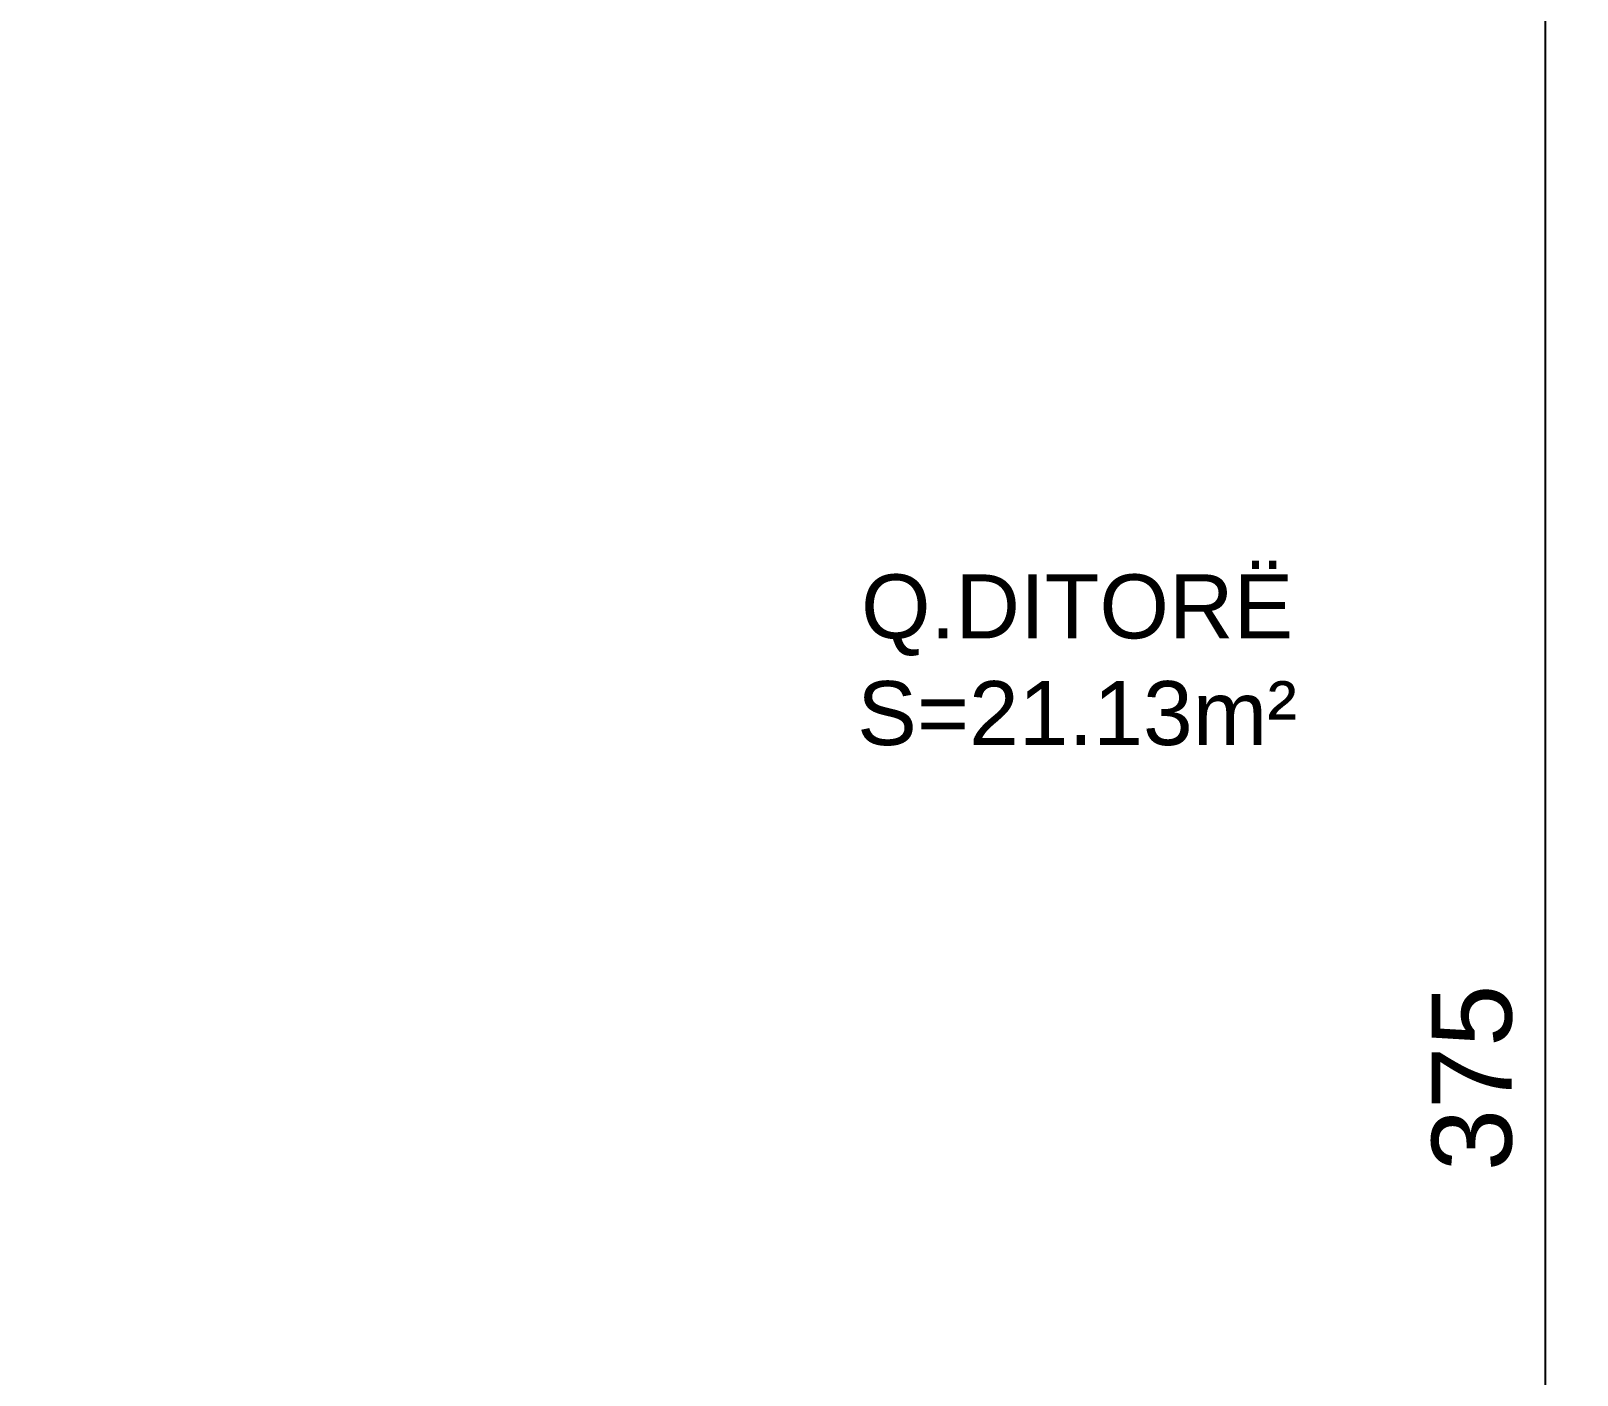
# Model space of a CAD drawing. Header units: centimetres. Extents: x 92587 to 105438, y -55119 to -48334.
# Drawn here: x 93631 to 93872.6, y -51846.3 to -51636.3 of the extents above; entities that cross this region are included whole.
import ezdxf

# ---------------------------------------------------------------- set-up
doc = ezdxf.new("R2010")
doc.units = ezdxf.units.CM
doc.header["$LTSCALE"] = 50
doc.header["$MEASUREMENT"] = 0
doc.layers.get('0').update_dxf_attribs({"color": 8})
doc.layers.add('DEMOL', color=7, linetype='Continuous', lineweight=60, true_color=0xa87e00)
doc.layers.add('TALUS', color=2, linetype='Continuous')
doc.styles.add('RS_TEXT_1.50', font='arial.ttf', dxfattribs={"height": 12.5})
doc.styles.add('RS_TXT_50', font='arial.ttf', dxfattribs={"height": 12.5})
doc.dimstyles.new('RS_50CM_LINEAIRE', dxfattribs={"dimscale": 5, "dimtxt": 12.5, "dimasz": 1.5, "dimexe": 1, "dimexo": 2.5, "dimgap": 1, "dimtad": 1, "dimdec": 1, "dimrnd": 0.5, "dimdsep": 46, "dimtxsty": 'RS_TXT_50', "dimblk1": 'ARCHTICK', "dimblk2": 'ARCHTICK', "dimsah": 1, "dimcen": 2.5, "dimdle": 1, "dimclrt": 4, "dimadec": 0, "dimazin": 2, "dimtfac": 1, "dimtdec": 1, "dimtix": 1, "dimtmove": 2, "dimatfit": 3, "dimfxl": 1, "dimtolj": 1, "dimtzin": 0, "dimarcsym": 0})

# ---------------------------------------------------------------- blocks, each defined once
blk = doc.blocks.new('_ArchTick')
at = {"color": 0, "linetype": 'ByBlock', "const_width": 0.15}
blk.add_lwpolyline([(-0.5, -0.5), (0.5, 0.5)], dxfattribs=at)
blk = doc.blocks.new('*D2859')
at = {"layer": 'Defpoints', "color": 0, "ltscale": 0.5, "transparency": 16777216}
for p in [(93832.14, -51612.36), (93514.11, -51987.36), (93867.62, -51987.36)]:
    blk.add_point(p, dxfattribs=at)
at = {"layer": 'TALUS', "color": 0, "lineweight": -2, "ltscale": 0.5, "transparency": 16777216}
for p, q in [((93867.62, -51607.36), (93867.62, -51992.36)), ((93844.64, -51612.36), (93872.62, -51612.36)), ((93526.61, -51987.36), (93872.62, -51987.36))]:
    blk.add_line(p, q, dxfattribs=at)
at = {"layer": 'TALUS', "color": 0, "lineweight": -2, "ltscale": 0.5, "transparency": 16777216, "xscale": 7.5, "yscale": 7.5, "zscale": 7.5}
for p, rotation in [((93867.62, -51612.36), 90), ((93867.62, -51987.36), 270)]:
    blk.add_blockref('_ArchTick', p, dxfattribs=dict(at, rotation=rotation))
at = {"layer": 'TALUS', "color": 4, "ltscale": 0.5, "transparency": 16777216, "insert": (93856.24, -51799.86), "char_height": 12.5, "attachment_point": 5, "rotation": 90, "style": 'RS_TXT_50'}
blk.add_mtext('\\A1;375', dxfattribs=at)

msp = doc.modelspace()

# ---------------------------------------------------------------- texts
at = {"layer": 'DEMOL', "lineweight": -2, "insert": (93794.5, -51734.6), "char_height": 10, "width": 93.9293, "attachment_point": 5, "style": 'RS_TEXT_1.50'}
msp.add_mtext('Q.DITORË\\PS=21.13m²', dxfattribs=at)

# ---------------------------------------------------------------- dimensions: what is measured, and where the dimension line sits
at = {"layer": 'TALUS', "ltscale": 0.5}
dim = msp.add_linear_dim(base=(93867.62, -51987.36), p1=(93832.14, -51612.36), p2=(93514.11, -51987.36), angle=90, dimstyle='RS_50CM_LINEAIRE', dxfattribs=at)
dim.commit()
dim.dimension.update_dxf_attribs({"geometry": '*D2859', "text_midpoint": (93856.24, -51799.86)})

doc.saveas('drawing.dxf')
